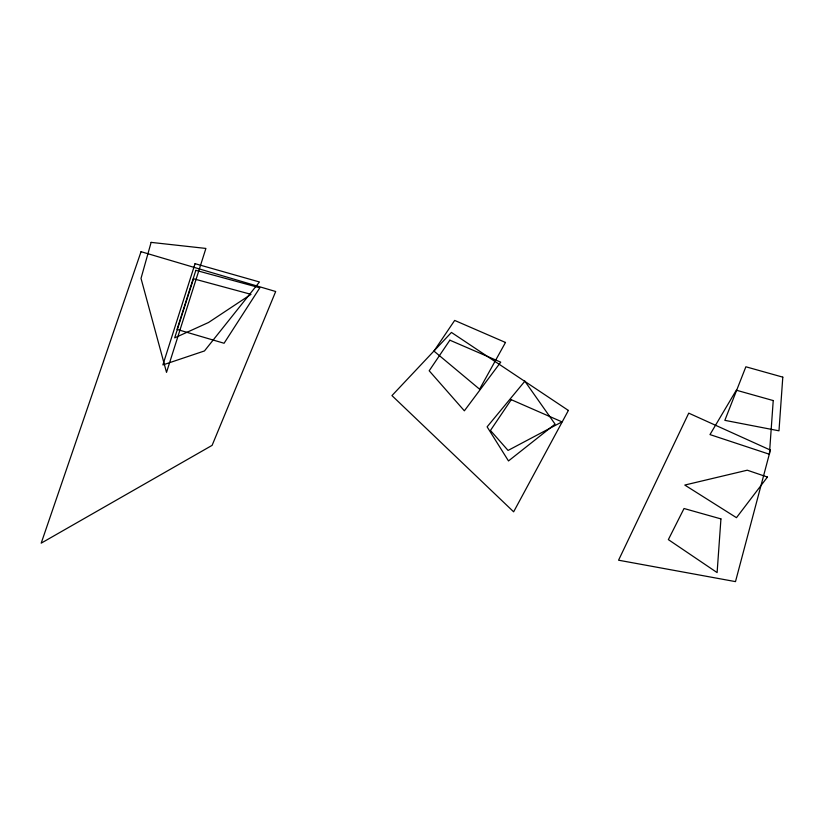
<?xml version="1.0" encoding="UTF-8"?>
<svg xmlns="http://www.w3.org/2000/svg" width="824" height="824" viewBox="0 0 824 824"><rect width="100%" height="100%" fill="white"/><g stroke="black" fill="none" stroke-linecap="round" stroke-linejoin="round"><path stroke-width="1.24" d="M720.938 518.904L717.107 572.587L668.357 539.617L684.033 508.511L720.938 518.904M773.231 400.567L769.4 454.251L709.979 434.588L736.306 390.205L773.231 400.567M782.8 377.145L778.979 430.818L724.842 420.343L745.875 366.783L782.8 377.145M770.399 450.089L735.492 581.62L618.567 560.207L688.74 413.143L770.399 450.089M151.122 242.38L141.017 278.399L166.52 372.376L205.897 248.436L151.122 242.38M195.051 263.67L162.884 364.929L204.465 350.942L259.457 281.973L195.051 263.67M195.855 270.323L177.047 329.415L224.077 343.258L259.828 287.803L195.855 270.323M193.486 278.769L174.678 337.871L208.534 322.493L251.021 294.343L193.486 278.769M141.048 251.691L41.2 543.15L212.118 445.351L275.69 291.511L141.048 251.691M568.385 410.445L513.64 511.817L391.956 395.602L451.439 332.422L568.385 410.445M505.493 342.465L479.589 389.196L433.949 351.086L454.673 320.423L505.493 342.465M449.873 340.188L429.191 370.779L464.365 410.816L500.734 362.158L449.873 340.188M511.241 399.681L490.455 430.458L508.068 450.429L561.978 421.878L511.241 399.681M767.432 477.055L736.471 517.678L684.775 485.058L747.265 470.205L767.432 477.055M524.857 381.193L487.118 426.842L508.49 460.946L555.067 424.113L524.857 381.193"/></g></svg>
